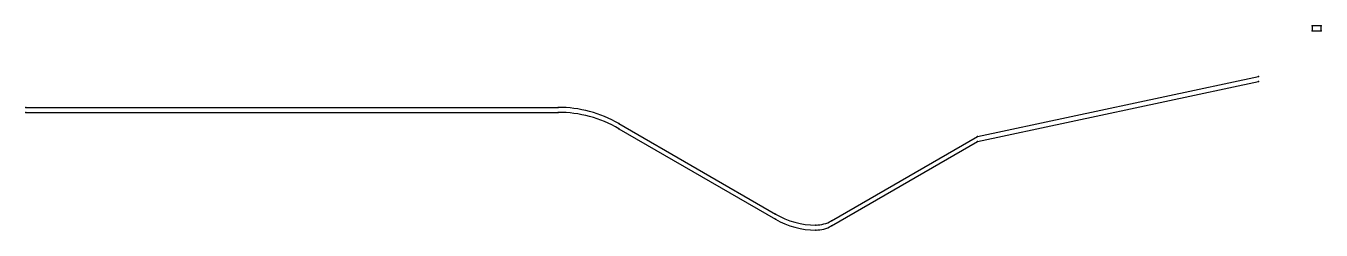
# Model space of a CAD drawing. Extents: x -220 to 141, y 24 to 80.
import ezdxf

# ---------------------------------------------------------------- set-up
doc = ezdxf.new("R2010")
doc.units = 0

msp = doc.modelspace()

# ---------------------------------------------------------------- linework, layer by layer
at = {"layer": 'BELL_POLY'}
for p, q in [((45.07739, 49.6027), (123.44822, 66.26093)), ((45.07739, 48.20267), (123.44822, 64.86091)), ((4.3192, 26.07094), (45.07739, 49.6027)), ((4.3192, 24.67092), (45.07739, 48.20267))]:
    msp.add_line(p, q, dxfattribs=at)
at = {"layer": 'CONTROL'}
for p in [(123.44822, 66.26093), (123.44822, 64.86091), (45.07739, 49.6027), (45.07739, 48.20267), (4.3192, 26.07094), (4.3192, 24.67092)]:
    msp.add_point(p, dxfattribs=at)
at = {"layer": 'LAND_PATH'}
for p, q in [((-220.34734, 56.29177), (-71.9217, 56.29177)), ((-54.96151, 51.7473), (-11.3068, 26.54324))]:
    msp.add_line(p, q, dxfattribs=at)
for centre, radius, start, end in [((-71.9217, 22.37138), 33.92039, 60, 90), ((0, 46.12719), 22.6136, 240, 270), ((0, 32.15199), 8.63839, 270, 300)]:
    msp.add_arc(centre, radius, start, end, dxfattribs=at)
at = {"layer": 'LAND_PROFILE'}
for p, q in [((140.90197, 80.36093), (138.44822, 80.36093)), ((138.44822, 80.36093), (138.44822, 78.96091)), ((140.90197, 78.96091), (140.90197, 80.36093)), ((138.44822, 78.96091), (140.90197, 78.96091))]:
    msp.add_line(p, q, dxfattribs=at)
for p in [(138.44822, 80.36093), (140.90197, 80.36093), (138.44822, 78.96091), (140.90197, 78.96091)]:
    msp.add_point(p, dxfattribs=at)
at = {"layer": 'LAND_ROOF'}
for p, q in [((-220.34734, 57.69179), (-71.9217, 57.69179)), ((-54.96151, 53.14732), (-11.3068, 27.94326))]:
    msp.add_line(p, q, dxfattribs=at)
for centre, radius, start, end in [((-71.9217, 23.7714), 33.92039, 60, 90), ((0, 47.52721), 22.6136, 240, 270), ((0, 33.55201), 8.63839, 270, 300)]:
    msp.add_arc(centre, radius, start, end, dxfattribs=at)
at = {"layer": 'POINTS'}
for p in [(123.44822, 66.26093), (123.44822, 64.86091), (-220.34734, 57.69179), (-220.34734, 56.29177), (-71.9217, 57.69179), (-71.9217, 56.29177), (-54.96151, 53.14732), (-54.96151, 51.7473), (-11.3068, 27.94326), (-11.3068, 26.54324), (4.3192, 26.07094), (0, 24.91362), (0, 23.5136), (4.3192, 24.67092)]:
    msp.add_point(p, dxfattribs=at)

doc.saveas('drawing.dxf')
